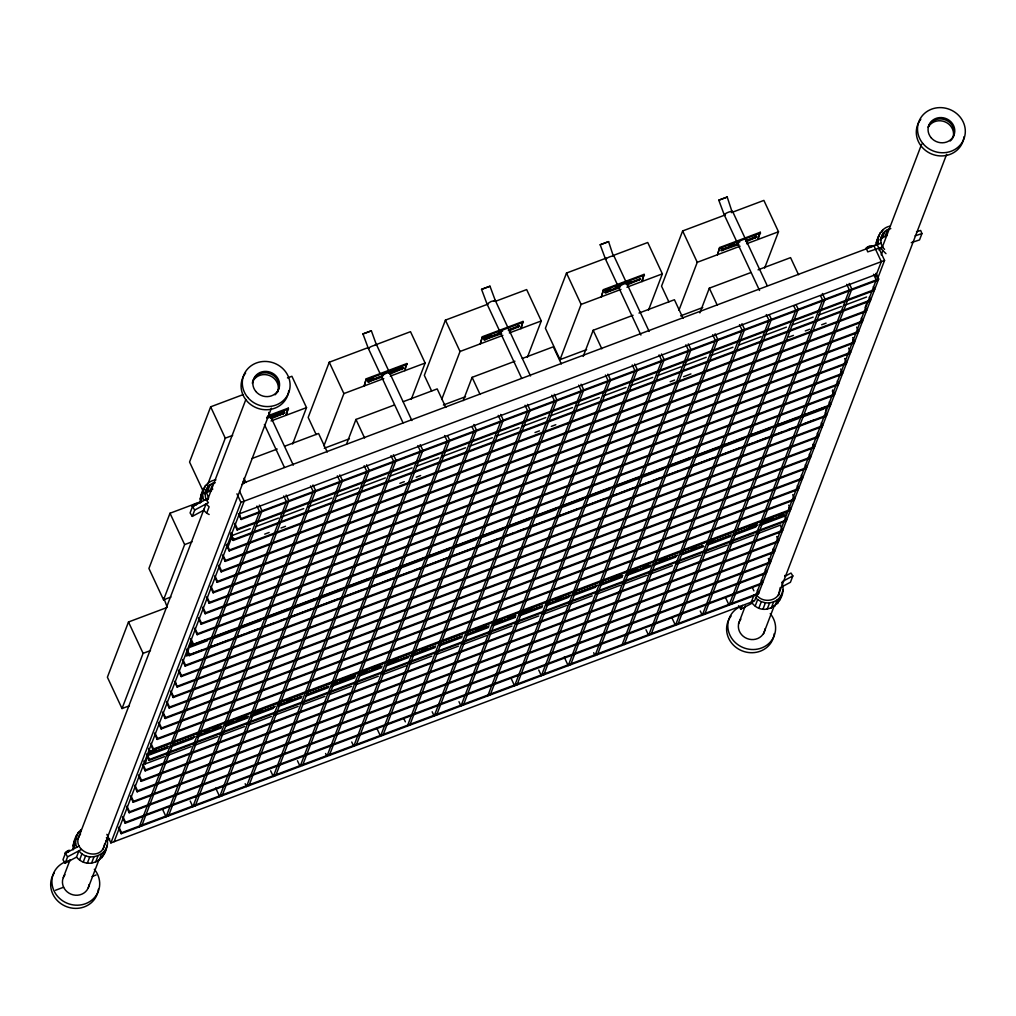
<?xml version="1.0" encoding="UTF-8"?>
<svg xmlns="http://www.w3.org/2000/svg" width="1016" height="1016" viewBox="0 0 1016 1016"><rect width="100%" height="100%" fill="white"/><g stroke="black" fill="none" stroke-linecap="round" stroke-linejoin="round"><path stroke-width="1.5" d="M756.602 236.207L745.871 240.932M875.856 245.135C877.253 237.16 881.126 227.686 890.13 226.149M876.135 245.161L878.662 236.195M890.803 228.651C881.228 229.997 877.468 242.938 884.593 249.364M76.378 835.685L75.552 843.445L73.127 849.795C72.733 842.455 75.654 834.453 81.242 829.564L80.277 832.104M104.686 843.699C101.879 864.26 68.123 850.582 80.556 833.895M106.439 837.565C112.979 853.719 88.278 864.07 78.956 850.76L76.53 857.11C87.528 870.013 105.867 860.933 106.883 845.35M203.492 488.887L202.654 496.646L200.241 502.984C199.784 493.281 205.016 480.962 215.938 479.908M215.252 482.702C206.019 483.743 201.892 496.189 208.42 502.691L194.704 510.032L192.278 516.382L190.081 512.915L192.494 506.565A2.692 0.635 -32.4 0 1 192.875 505.358A2.692 0.635 -32.4 0 1 195.986 503.555A2.692 0.635 -32.4 0 1 196.164 504.457M778.548 595.427L780.25 587.527M753.123 600.596L752.158 603.136C765.772 619.798 789.051 599.453 781.66 582.308M779.615 600.253L782.993 590.106M166.891 607.555L128.486 621.995L107.391 677.215L122.022 708.558L129.4 705.79M201.028 501.587L170.002 513.245L148.92 568.465L163.551 599.821L170.929 597.052M243.141 394.602L210.655 406.819L189.56 462.039L202.857 490.538M200.114 499.034L202.527 492.684M203.06 491.846L205.486 485.496M122.022 708.558L143.104 653.339L128.486 621.995M163.551 599.821L184.633 544.601L170.002 513.245M207.378 485.292L225.273 438.175L210.655 406.819M204.559 493.713L206.019 489.903M207.67 487.096L205.245 493.433L207.632 491.16L212.827 489.052M69.367 850.913A2.692 0.635 -32.4 0 0 67.031 851.23A2.692 0.635 -32.4 0 0 65.405 853.377L62.967 859.714L65.164 863.181L67.589 856.831L81.318 849.503M207.632 491.16L210.058 484.81M73 845.833L75.425 839.483M76.429 837.375L78.372 832.307M210.604 489.572L213.03 483.222M63.297 877.57L70.091 859.803M77.94 839.254L204.038 509.029M207.429 500.151L245.859 399.504M192.278 516.382L203.644 510.299L206.07 503.961L209.118 506.819L206.705 513.156L209.156 514.528M79.591 859.968L82.017 853.618M83.274 862.013L85.7 855.663M87.363 863.117L89.789 856.767M91.554 863.206L93.967 856.856M95.567 862.254L97.993 855.917M88.29 887.717L99.035 859.587M102.921 849.401L271.412 408.165M99.123 860.349L101.549 854.012M102.006 857.618L104.432 851.268M103.988 854.227L106.413 847.877M757.352 593.547L754.52 600.951L110.896 842.899L240.932 502.374L236.944 493.814M114.135 841.68L244.183 501.142L239.522 491.173M164.478 756.653L145.174 763.905L148.704 752.92L156.121 750.125M202.705 649.859L186.373 656.006L189.903 645.008L190.271 645.795L206.604 639.661M168.377 746.442L149.073 753.694L150.012 751.218L148.679 748.335M190.271 645.795L191.224 643.306M231.089 532.524L232.423 535.407L227.584 548.094L226.238 545.224M875.995 273.342L878.662 279.044L758.317 594.182L121.183 833.692L121.539 832.739L118.885 827.037M762.317 583.705L125.184 823.214L125.539 822.262L122.885 816.559M766.318 573.24L129.184 812.737L129.54 811.797L126.886 806.094M768.325 558.482L770.318 562.762L133.185 802.272L133.541 801.319L130.886 795.617M772.986 549.44L774.306 552.285L137.173 791.794L137.541 790.842L134.887 785.139M778.307 541.82L141.173 781.329L141.542 780.377L138.887 774.675M782.307 531.343L145.174 770.852L145.542 769.899L142.888 764.197M786.308 520.878L149.174 760.374L149.542 759.422L146.876 753.72M788.975 507.543L790.308 510.4L153.175 749.91L153.543 748.957L150.876 743.255M794.309 499.923L157.175 739.432L157.543 738.48L154.876 732.777M798.309 489.458L161.176 728.955L161.544 728.002L158.877 722.3M802.31 478.98L165.176 718.49L165.532 717.537L162.877 711.835M806.31 468.503L169.177 708.012L169.532 707.06L166.878 701.357M810.311 458.038L173.177 697.535L173.533 696.582L170.879 690.893M812.978 444.716L814.311 447.561L177.165 687.07L175.539 681.838M818.299 437.083L181.166 676.592L181.534 675.64L178.88 669.938M822.3 426.618L185.166 666.115L185.534 665.163L182.88 659.473M826.3 416.141L189.166 655.65L189.535 654.698L186.868 648.995M190.868 638.518L193.535 644.22L193.167 645.173L190.513 639.47M832.307 390.919L834.301 395.199L197.167 634.695L197.536 633.743L194.869 628.053M838.302 384.721L201.168 624.23L201.536 623.278L198.869 617.576M840.969 371.399L842.302 374.244L205.169 613.753L205.524 612.8L202.87 607.098M846.303 363.779L209.169 603.288L209.525 602.336L206.87 596.633M850.303 353.301L213.169 592.811L213.525 591.858L210.871 586.156M852.97 339.979L854.304 342.824L217.17 582.333L217.526 581.381L214.871 575.678M858.291 332.359L221.158 571.868L221.526 570.916L218.872 565.214M862.292 321.882L225.158 561.391L225.527 560.438L222.872 554.736M866.292 311.417L229.159 550.913L229.527 549.961L226.86 544.259M870.293 300.939L233.159 540.448L233.528 539.496L230.861 533.794M874.293 290.462L237.16 529.971L237.528 529.019L234.861 523.316M875.64 274.295L878.294 279.997L241.16 519.494L239.535 514.274M288.265 408.14L286.207 415.265L288.265 408.14L267.957 415.773M139.256 826.897L259.588 511.746L256.934 506.057M141.694 825.983L262.026 510.832L259.372 505.13M292.646 443.954L306.514 407.632L291.897 376.276L287.464 377.939M367.665 347.79L329.26 362.229L308.178 417.449L316.154 434.556M168.504 815.899L288.836 500.761L286.182 495.059M323.913 445.897L343.891 393.586L329.26 362.229M195.313 805.828L315.646 490.677L312.991 484.975M366.255 378.816L364.198 385.953L366.255 378.816L406.883 363.55L404.825 370.675M346.52 444.157L355.956 419.443L394.36 405.016M222.123 795.744L342.455 480.606L339.801 474.904M404.94 368.618L406.883 363.55M248.933 785.673L369.265 470.522L366.611 464.82M411.251 399.377L425.132 363.042L410.502 331.686L375.056 345.021M488.239 304.025L445.414 320.129L424.32 375.349L431.635 391.02M275.742 775.589L396.075 460.451L393.421 454.749M441.719 399.428L460.032 351.473L445.414 320.129M302.552 765.505L422.885 450.367L420.23 444.665M482.397 336.715L480.339 343.84L482.397 336.715L523.024 321.437L520.967 328.574L523.024 321.437M463.22 400.596L472.097 377.342L514.934 361.239M329.362 755.434L449.694 440.284L447.7 436.016M356.171 745.35L476.504 430.213L473.85 424.51M382.981 735.279L503.314 420.129L500.659 414.439M527.406 357.264L541.274 320.942L526.656 289.585L495.63 301.244M606.374 258.064L566.496 273.05L545.401 328.27L560.032 359.626L586.613 349.631M407.353 726.11L527.698 410.972L525.031 405.27M409.791 725.195L530.123 410.058L527.469 404.355M560.032 359.626L581.114 304.406L566.496 273.05M436.601 715.124L556.933 399.974L554.279 394.272M603.479 289.636L601.421 296.774L603.479 289.636L644.106 274.371L642.048 281.495L644.106 274.371M583.197 356.425L593.179 330.276L633.057 315.278M463.41 705.04L583.743 389.903L581.089 384.2M487.782 695.884L608.127 380.733L605.46 375.031M490.22 694.969L610.553 379.819L607.898 374.117M648.487 310.197L662.356 273.863L647.738 242.506L613.753 255.283M725.475 214.846L682.638 230.95L661.543 286.169L668.858 301.841M517.03 684.886L637.362 369.748L634.708 364.046M678.942 310.261L697.255 262.306L682.638 230.95M543.839 674.802L664.172 359.664L661.518 353.962M719.633 247.536L717.575 254.66L719.633 247.536L760.247 232.27L758.19 239.395L757.822 238.608M699.884 312.877L709.32 288.163L750.684 272.618M570.649 664.731L690.982 349.593L688.327 343.891M597.459 654.647L717.804 339.509L715.137 333.807M758.304 237.338L760.247 232.27M764.629 268.084L778.497 231.762L763.88 200.406L731.38 212.623M621.83 645.49L742.175 330.352L739.508 324.65M624.269 644.576L744.614 329.425L741.947 323.736M651.078 634.492L771.423 319.354L769.43 315.074M677.888 624.421L798.233 309.27L796.239 305.003M704.698 614.337L825.043 299.199L822.376 293.497M731.507 604.266L851.852 289.115L849.185 283.413M880.313 232.639L876.237 242.545M881.926 232.194L882.891 229.654M880.288 239.547L881.266 237.007M882.625 234.048L880.212 240.386L882.358 237.909L887.298 235.356M882.358 237.909L884.784 231.559M738.594 605.739L740.791 609.206L742.252 605.396M879.183 250.317L880.148 247.777L885.965 253.657M885.152 236.068L887.565 229.718M738.518 623.748L745.3 605.981M882.066 247.815L921.626 144.208M881.215 254.864L882.663 251.054M751.268 602.17L754.101 594.766M875.652 276.454L881.317 261.645L874.001 245.961M825.703 410.743L826.44 407.086M865.264 307.149L867.461 301.396M755.879 595.097L876.224 279.959L873.557 274.257M877.214 279.667L884.555 260.426L877.253 244.742L242.811 483.235M755.206 605.993L757.631 599.643L755.599 597.738M758.901 608.038L761.327 601.688L757.631 599.643M762.978 609.143L765.404 602.793C772.135 603.758 779.348 600.291 782.041 593.903M767.169 609.232L769.595 602.882M771.182 608.279L773.608 601.942M763.499 633.895L774.243 605.777M778.192 595.414L946.62 154.356M774.751 606.374L777.177 600.037M777.621 603.644L780.047 597.294M916.521 231.826L920.648 230.454L921.957 233.566L919.531 239.916L911.263 242.659M784.695 576.428L791.007 573.049L792.848 575.932L790.423 582.282L781.583 587.007M376.568 345.211L371.373 330.81L362.953 333.947L368.351 348.463L380.352 374.205M201.066 495.236L202.4 492.976M73.965 842.035L75.946 838.644M779.513 592.887C775.881 601.802 762.762 602.717 756.933 595.528M483.743 338.785L501.256 332.88M193.383 506.73L193.472 505.206M68.288 851.649L68.834 850.862L65.811 852.792L66.777 852.615M519.252 325.717L508.648 330.111M613.423 256.337L608.597 241.63L600.177 244.767L605.574 259.283L617.576 285.026M732.041 211.747L727.215 197.041L718.782 200.177L724.192 214.706L759.536 290.474M368.135 380.441L367.576 381.305L382.156 376.098M605.053 291.503L605.726 291.046M640.118 278.854L626.77 284.15M494.195 301.32L495.262 300.406L489.991 286.22L481.559 289.357L486.969 303.873L521.64 378.219M382.524 376.885L367.843 382.003L382.715 375.73A3.594 0.978 -25 0 1 386.448 373.228A3.594 0.978 -25 0 1 389.217 373.278L402.209 368.402C404.8 367.652 401.142 366.573 402.209 368.402L389.547 373.329M484.276 338.341L485.064 337.896M502.59 331.127A3.594 0.978 -25 0 0 498.856 333.616L483.984 339.89L501.625 333.667M206.223 499.224L192.494 506.565L194.704 510.032M241.808 484.454L244.335 483.108L243.116 481.19M79.108 846.036L65.392 853.364L67.589 856.831M105.956 840.981L109.741 838.962M65.164 863.181L76.53 857.11M782.739 581.342L792.848 575.932M740.791 609.206L752.158 603.136M721.881 248.933L723.087 249.326L736.079 244.45A3.594 0.978 -25 0 1 739.813 241.948M371.234 330.873L362.953 333.947M489.991 286.22L481.559 289.357M600.177 244.767L608.597 241.63M727.215 197.041L718.782 200.177M867.867 247.193L869.518 246.482M270.929 417.906L283.172 413.283L284.518 411.988M271.297 418.694L284.988 412.864L270.599 417.868A3.594 0.978 -25 0 0 266.979 418.186M389.915 374.104L403.606 368.275L402.209 368.402M509.003 330.886L519.748 326.174L508.241 330.086M627.139 284.937L640.829 279.095L626.44 284.112A3.594 0.978 -25 0 0 623.672 284.061A3.594 0.978 -25 0 0 619.938 286.55L605.066 292.824L619.747 287.706M723.087 249.326L721.208 250.723L738.848 244.488M746.239 241.719L756.971 236.995L745.477 240.919M268.313 416.547L288.633 408.915M366.624 379.603L407.238 364.325M603.847 290.424L644.474 275.158M271.678 416.547L281.788 412.737M373.685 378.193L369.354 379.832L369.71 380.606M390.296 371.958L400.406 368.16M606.577 290.652L610.908 289.027M615.239 287.388L619.57 285.763L619.938 286.55M626.44 284.112L626.072 283.324L630.403 281.699M482.765 337.49L523.392 322.224M719.988 248.323L760.616 233.045M605.015 292.163L619.379 286.918M486.943 337.185L491.274 335.547M729.945 245.834L734.276 244.208M720.852 249.936L738.48 243.713M225.273 438.175L232.664 435.394M271.069 420.954L306.514 407.632M343.891 393.586L383.769 378.587M390.309 376.136L425.132 363.042M581.114 304.406L620.992 289.408M626.91 287.198L662.356 273.863M460.032 351.473L502.869 335.369M509.359 332.93L541.274 320.942M697.255 262.306L740.092 246.202M746.582 243.764L778.497 231.762M252.108 458.483L277.216 449.047M284.607 446.265L318.579 433.502L327.228 452.018M403.225 401.676L437.197 388.912L445.834 407.441M638.975 313.055L674.421 299.733L683.057 318.262M522.326 358.47L553.339 346.799L561.315 363.906M758.063 269.837L790.562 257.632L798.538 274.726M204.191 493.395L211.569 490.614M324.282 448.246L349.39 438.81M443.382 405.028L465.531 396.697M680.606 315.862L702.755 307.531M205.461 499.923L208.407 498.805M240.932 502.374L884.555 260.426M239.331 513.842L876.465 274.333M241.529 518.541L878.662 279.044M184.633 544.601L192.011 541.82M237.528 529.019L874.662 289.509L873.328 286.664M232.423 535.407L250.254 528.701M256.184 526.466L278.46 518.096M281.432 516.979L303.708 508.61M308.166 506.933L331.927 497.992M336.385 496.329L358.661 487.947M361.632 486.829L385.394 477.901M389.852 476.225L412.128 467.855M416.585 466.179L438.861 457.797M441.833 456.679L465.595 447.751M470.052 446.075L492.328 437.705M496.786 436.029L519.062 427.66M522.034 426.542L545.795 417.601M550.253 415.925L572.529 407.556M576.986 405.879L599.262 397.51M603.72 395.834L625.996 387.452M630.453 385.788L652.729 377.406M657.187 375.73L680.949 366.801M683.92 365.684L706.196 357.315M710.641 355.638L732.93 347.256M738.861 345.034L761.149 336.652M764.108 335.534L786.397 327.165M792.328 324.93L813.118 317.119M819.061 314.884L841.337 306.502M844.309 305.384L866.585 297.015M230.873 539.471L233.845 538.353M233.528 539.496L870.661 299.987L869.328 297.129M264.706 534.137L269.164 532.473M281.038 528.003L285.496 526.326M399.86 483.337L404.317 481.66M416.192 477.19L420.649 475.526M535 432.537L539.458 430.86M551.345 426.39L555.803 424.713M670.154 381.724L674.611 380.06M683.527 376.707L690.943 373.913M788.975 337.071L793.42 335.394M805.307 330.924L809.765 329.248M821.639 324.777L826.097 323.113M229.527 549.961L866.661 310.464L865.327 307.607M225.527 560.438L862.66 320.929L861.327 318.084M221.526 570.916L858.66 331.406L856.666 327.127M217.526 581.381L854.659 341.884L852.665 337.604M213.525 591.858L850.659 352.349L848.665 348.082M209.525 602.336L846.658 362.826L844.664 358.546M205.524 612.8L842.658 373.291L840.664 369.024M201.536 623.278L838.67 383.769L837.336 380.924M143.104 653.339L150.495 650.57M197.536 633.743L834.669 394.246L832.675 389.966M193.535 644.22L830.669 404.711L829.335 401.866M212.547 637.426L233.337 629.602M240.767 626.808L261.556 618.998M266.014 617.322L288.29 608.952M294.234 606.717L315.024 598.894M320.967 596.671L341.757 588.848M347.701 586.613L368.49 578.803M372.948 577.126L396.71 568.198M401.168 566.522L423.443 558.14M429.387 555.917L450.177 548.094M454.635 546.418L476.91 538.048M481.368 536.372L503.644 528.003M508.102 526.326L530.377 517.944M534.822 516.268L557.111 507.898M561.556 506.222L582.359 498.411M588.289 496.176L609.092 488.353M615.023 486.131L637.299 477.749M643.242 475.513L664.032 467.703M669.976 465.468L690.766 457.657M695.223 455.981L717.499 447.599M721.957 445.922L744.233 437.553M748.69 435.877L770.966 427.507M775.424 425.831L796.214 418.02M805.129 414.668L824.433 407.403M189.306 646.595L830.301 405.663M189.674 647.37L207.493 640.677M213.436 638.442L235.712 630.06M238.684 628.955L260.96 620.573M265.417 618.896L289.179 609.968M293.624 608.292L315.913 599.923M318.884 598.805L342.646 589.864M347.091 588.188L369.38 579.818M373.825 578.142L396.1 569.773M399.072 568.655L422.834 559.727M425.806 558.61L449.567 549.669M454.025 547.992L476.301 539.623M480.759 537.947L503.034 529.577M507.492 527.901L529.768 519.519M534.226 517.855L556.501 509.473M560.959 507.797L583.235 499.428M587.692 497.751L609.968 489.382M614.426 487.705L638.188 478.765M641.16 477.647L663.435 469.278M667.893 467.601L690.169 459.232M696.112 456.997L718.388 448.627M721.36 447.51L743.636 439.128M749.579 436.893L770.369 429.082M776.313 426.847L798.589 418.478M801.56 417.36L823.836 408.978M189.535 654.698L826.668 415.188L825.335 412.344M210.134 647.065L227.952 640.372M236.868 637.019L244.297 634.225M247.269 633.108L257.658 629.209M263.601 626.974L274.002 623.062M279.933 620.827L284.391 619.15M293.306 615.81L311.125 609.105M317.068 606.87L337.858 599.059M342.316 597.383L363.106 589.572M372.021 586.219L379.451 583.425M382.41 582.308L392.811 578.396M398.755 576.174L409.143 572.262M415.087 570.027L419.545 568.35M422.516 567.233L446.278 558.305M450.736 556.628L473.012 548.259M477.469 546.583L481.914 544.906M484.886 543.789L498.259 538.759M504.203 536.524L514.591 532.625M517.563 531.508L524.993 528.714M533.895 525.361L544.297 521.449M557.67 516.433L578.46 508.61M585.876 505.828L605.193 498.564M612.61 495.77L617.068 494.094M620.039 492.989L633.413 487.959M639.343 485.724L649.745 481.813M652.717 480.695L660.146 477.914M669.049 474.561L679.45 470.649M691.325 466.179L713.6 457.81M721.03 455.016L740.334 447.764M744.792 446.088L752.221 443.293M755.193 442.176L765.581 438.264M771.525 436.042L781.926 432.13M787.87 429.895L792.315 428.219M804.202 423.761L814.591 419.849M185.534 665.163L822.668 425.666L821.334 422.808M181.534 675.64L818.667 436.131L817.334 433.286M177.533 686.118L814.667 446.608L813.333 443.763M173.533 696.582L810.666 457.086L809.346 454.228M169.532 707.06L806.666 467.55L805.345 464.706M165.532 717.537L802.665 478.028L801.345 475.183M161.544 728.002L798.678 488.505L797.344 485.648M157.543 738.48L794.677 498.97L792.683 494.703M153.543 748.957L790.677 509.448L788.683 505.168M150.012 751.218L167.843 744.512M173.774 742.277L196.063 733.908M199.022 732.79L221.31 724.408M225.755 722.744L248.031 714.362M253.975 712.127L276.25 703.758M279.222 702.64L302.984 693.712M307.442 692.036L329.717 683.654M334.175 681.99L356.451 673.608M360.909 671.932L383.184 663.562M387.642 661.886L409.918 653.517M414.376 651.84L436.651 643.458M441.109 641.782L463.385 633.413M467.843 631.736L490.118 623.367M494.576 621.69L516.852 613.321M521.31 611.645L543.585 603.263M548.043 601.586L570.319 593.217M574.777 591.541L597.052 583.171M601.51 581.495L623.786 573.113M628.244 571.449L650.519 563.067M656.45 560.832L678.739 552.463M681.698 551.345L703.986 542.976M709.917 540.741L732.206 532.359M736.651 530.682L757.453 522.872M761.898 521.195L784.174 512.826M205.143 731.698L209.588 730.021M214.046 728.345L218.504 726.681M227.419 723.328L231.864 721.652M237.808 719.417L245.237 716.623M254.152 713.283L261.569 710.489M286.817 700.989L291.274 699.326M332.867 683.692L337.312 682.015M340.284 680.898L355.143 675.31M359.588 673.633L367.017 670.852M372.961 668.617L380.39 665.823M389.293 662.47L396.723 659.676M421.97 650.189L426.428 648.513M475.437 630.098L485.839 626.186M494.741 622.833L502.171 620.039M508.114 617.804L515.531 615.023M524.447 611.67L531.876 608.876M557.124 599.389L561.581 597.713M610.591 579.285L620.979 575.386M629.895 572.033L637.324 569.239M643.255 567.004L647.713 565.328M659.6 560.87L667.017 558.076M692.264 548.577L696.722 546.913M708.609 542.442L713.067 540.766M748.703 527.368L756.133 524.573M762.076 522.338L772.465 518.439M778.408 516.204L782.866 514.528M172.834 744.766L195.11 736.397M198.082 735.279L221.844 726.338M224.815 725.221L248.577 716.293M253.022 714.616L275.311 706.247M278.27 705.129L302.044 696.201M306.489 694.525L328.765 686.143M333.223 684.467L355.498 676.097M358.47 674.98L382.232 666.052M386.69 664.375L410.451 655.447M413.423 654.329L435.699 645.947M440.157 644.271L462.432 635.902M466.89 634.225L489.166 625.856M493.624 624.18L515.899 615.798M520.357 614.134L542.633 605.752M547.091 604.076L570.852 595.147M573.824 594.03L597.586 585.102M600.558 583.984L622.833 575.602M627.291 573.926L651.053 564.998M655.51 563.321L677.786 554.952M680.758 553.834L703.034 545.452M707.492 543.789L731.253 534.848M735.711 533.171L757.987 524.802M760.959 523.685L784.72 514.756M148.095 754.494L167.411 747.23M171.856 745.566L194.145 737.184M198.59 735.508L220.866 727.138M225.323 725.462L247.599 717.093M252.057 715.416L274.333 707.034M278.79 705.358L301.066 696.989M307.01 694.753L327.8 686.943M332.257 685.267L354.533 676.885M358.991 675.221L381.267 666.839M387.21 664.604L408 656.793M412.458 655.117L434.734 646.748M440.677 644.512L461.467 636.689M467.411 634.467L488.201 626.643M492.658 624.967L514.934 616.598M519.392 614.921L541.668 606.552M547.611 604.317L569.887 595.935M572.859 594.817L596.621 585.889M601.078 584.213L621.868 576.402M627.812 574.167L650.088 565.785M654.533 564.121L676.821 555.739M681.266 554.063L702.069 546.252M708 544.017L730.288 535.648M734.733 533.971L757.009 525.59M761.467 523.926L783.742 515.544M148.463 755.282L167.767 748.017M170.739 746.9L193.015 738.53M197.472 736.854L221.234 727.926M225.692 726.25L247.968 717.868M250.939 716.75L273.215 708.381M279.159 706.145L301.435 697.776M305.892 696.1L328.168 687.718M331.14 686.613L354.901 677.672M359.359 675.996L381.635 667.626M386.093 665.95L408.369 657.581M411.34 656.463L435.102 647.522M439.56 645.846L461.835 637.476M466.293 635.8L488.569 627.431M493.027 625.754L515.303 617.385M519.76 615.709L542.036 607.327M546.494 605.65L568.769 597.281M573.215 595.605L595.503 587.235M599.948 585.559L622.236 577.177M626.682 575.513L650.443 566.572M653.415 565.455L675.691 557.086M681.634 554.85L703.91 546.481M708.368 544.805L730.644 536.423M733.615 535.305L755.891 526.936M760.349 525.259L784.111 516.331M149.542 759.422L786.676 519.925L784.682 515.645M167.45 755.536L191.211 746.595M194.183 745.477L217.945 736.549M220.916 735.432L244.678 726.503M249.136 724.827L271.412 716.458M274.384 715.34L298.145 706.399M302.59 704.723L324.879 696.354M329.324 694.677L351.612 686.308M356.057 684.632L378.333 676.25M382.791 674.586L406.552 665.645M409.524 664.528L431.8 656.158M436.258 654.482L458.534 646.112M462.991 644.436L486.753 635.495M489.725 634.378L512 626.008M516.458 624.332L538.734 615.963M543.192 614.286L566.953 605.358M569.925 604.241L592.201 595.859M596.659 594.182L620.42 585.254M623.392 584.136L647.154 575.208M650.126 574.091L672.402 565.709M676.859 564.045L700.621 555.104M705.079 553.428L727.354 545.059M730.326 543.941L754.088 535.013M757.06 533.895L780.821 524.955M145.542 769.899L782.676 530.39L780.682 526.123M141.542 780.377L778.675 540.868L776.681 536.588M137.541 790.842L774.675 551.332L773.341 548.488M133.541 801.319L770.674 561.81L769.353 558.965M129.54 811.797L766.674 572.287L765.353 569.43M125.539 822.262L762.673 582.752L761.352 579.907M121.539 832.739L758.685 593.23L757.352 590.385M55.486 890.27L63.614 887.222M92.05 876.529L96.101 875.005M755.625 236.195L755.587 237.109M881.151 243.18L866.191 248.133L867.753 251.879L882.713 246.926M915.06 235.852L921.957 233.566M284.01 411.975L283.235 412.204L283.604 412.979M194.983 504.241L196.418 504.8M192.926 505.993L193.891 505.816M724.84 214.757C723.976 213.614 730.402 211.188 732.498 211.239L767.067 285.369M606.235 259.334C605.371 258.204 611.797 255.778 613.88 255.829L649.122 331.381M369.011 348.513C368.135 347.383 374.561 344.945 376.657 344.995L388.62 370.662M761.327 601.688L765.404 602.793M487.159 303.962L490.918 301.574L495.262 300.406L530.504 375.971M203.644 510.299L206.705 513.156M67.869 851.04L68.339 851.776M846.747 284.328L849.414 290.03L729.069 605.18L725.742 598.056M820.611 295.834L822.604 300.114L702.259 615.251L700.265 610.984M793.801 305.918L795.795 310.185L675.45 625.335L672.122 618.211M754.736 237.604L755.104 238.379M766.318 314.566L768.985 320.269L648.64 635.406L645.986 629.717M722.236 249.822L722.605 250.596M709.32 288.163L717.296 305.27M712.699 334.721L715.366 340.424L595.02 655.574L593.687 652.717M785.838 513.41L786.206 514.198M685.889 344.805L688.556 350.507L568.211 665.645L564.223 657.098M638.594 279.705L638.95 280.492M659.079 354.876L661.746 360.578L541.401 675.729L538.734 670.027M618.909 287.884L640.918 335.064M752.551 587.972L753.885 590.829M606.095 291.922L606.45 292.71M632.269 364.96L634.937 370.662L514.591 685.8L511.264 678.675M593.179 330.276L601.815 348.793M578.65 385.115L581.317 390.817L460.972 705.955L458.978 701.688M551.84 395.199L554.507 400.888L434.162 716.039L432.168 711.759M517.995 325.501L518.351 326.288M517.5 326.771L517.868 327.558M498.488 332.842L498.856 333.616M485.496 337.718L485.864 338.506M485.013 338.988L485.369 339.776M498.221 415.353L500.875 421.056L380.543 736.194L377.215 729.069M472.097 377.342L480.073 394.449M472.072 426.847L474.066 431.127L353.733 746.265L351.739 741.998M444.602 435.508L447.256 441.211L326.923 756.348L325.59 753.504M401.358 368.884L401.726 369.659M389.954 373.507L411.899 420.56M388.849 372.504L389.217 373.278M417.792 445.58L420.446 451.282L300.114 766.432L297.447 760.73M382.346 374.942L382.715 375.73M381.686 377.063L403.022 422.808M368.859 381.102L369.227 381.876M390.982 455.663L393.637 461.366L273.304 776.503L270.637 770.801M355.956 419.443L364.592 437.972M364.173 465.734L366.827 471.437L246.494 786.587L245.161 783.73M337.363 475.818L340.017 481.52L219.685 796.658L215.697 788.111M282.753 413.474L283.108 414.249M310.553 485.902L313.207 491.592L192.875 806.742L190.208 801.04M268.681 412.394L293.281 465.137M270.231 417.081L270.599 417.868M404.025 718.985L405.359 721.843M264.401 424.51L284.416 467.398M283.743 495.973L286.398 501.675L166.065 816.813L162.738 809.688M243.992 478.282L245.986 482.562M238.506 513.791L241.16 519.494M234.506 524.269L237.16 529.971M230.505 534.746L233.159 540.448M226.505 545.211L229.159 550.913M222.504 555.688L225.158 561.391M218.504 566.166L221.158 571.868M215.163 578.066L217.17 582.333M210.502 587.108L213.169 592.811M206.502 597.586L209.169 603.288M202.501 608.051L205.169 613.753M198.514 618.528L201.168 624.23M194.513 629.006L197.167 634.695M186.512 649.948L189.166 655.65M182.512 660.425L185.166 666.115M178.511 670.89L181.166 676.592M174.511 681.368L177.165 687.07M170.51 691.832L173.177 697.535M166.51 702.31L169.177 708.012M162.509 712.788L165.176 718.49M158.521 723.252L161.176 728.955M154.521 733.73L157.175 739.432M151.181 745.63L153.175 749.91M148.704 752.92L149.073 753.694M146.52 754.672L149.174 760.374M143.828 761.035L145.174 763.905M142.519 765.15L145.174 770.852M138.519 775.627L141.173 781.329M134.518 786.092L137.173 791.794M130.518 796.569L133.185 802.272M126.517 807.047L129.184 812.737M122.517 817.512L125.184 823.214M118.516 827.989L121.183 833.692M106.896 834.352L110.896 842.899M206.388 492.227L208.559 498.03M163.792 598.056L167.03 606.768M202.654 496.646L203.86 500.482M75.552 843.445L76.759 847.293M878.078 240.081L878.586 244.031M89.091 884.555A13.487 12.484 20.9 0 1 71.056 894.194A13.487 12.484 20.9 0 1 64.96 874.751M277.736 391.401A13.487 12.484 20.9 0 1 275.019 394.818M252.4 383.426A13.487 12.484 20.9 0 1 268.77 373.228A13.487 12.484 20.9 0 1 278.194 390.411M98.374 889.229A24.13 22.339 20.9 0 1 66.84 906.767A24.13 22.339 20.9 0 1 54.318 872.871M94.323 869.277A24.13 22.339 20.9 0 1 89.675 901.662A24.13 22.339 20.9 0 1 55.461 893.496A24.13 22.339 20.9 0 1 64.592 862.178M65.989 861.593A24.13 22.339 20.9 0 1 70.434 860.4M288.773 390.601A24.13 22.339 20.9 0 1 256.515 407.848A24.13 22.339 20.9 0 1 245.593 373.062M252.501 382.118A13.487 12.484 20.9 0 1 269.735 375.641A13.487 12.484 20.9 0 1 277.482 392.265M928.408 126.441A13.487 12.484 20.9 0 1 948.233 121.336A13.487 12.484 20.9 0 1 950.227 140.995M770.23 613.613A24.13 22.339 20.9 0 1 765.581 645.998A24.13 22.339 20.9 0 1 731.38 637.832A24.13 22.339 20.9 0 1 740.499 606.514M774.281 633.578A24.13 22.339 20.9 0 1 742.023 650.824A24.13 22.339 20.9 0 1 731.101 616.039M765.01 628.879A13.487 12.484 20.9 0 1 746.976 638.518A13.487 12.484 20.9 0 1 740.867 619.087M963.981 136.792A24.13 22.339 20.9 0 1 931.723 154.038A24.13 22.339 20.9 0 1 920.801 119.253M928.167 127.305A13.487 12.484 20.9 0 1 944.943 121.818A13.487 12.484 20.9 0 1 953.059 137.414M784.86 575.437A2.692 0.635 -32.4 0 1 784.809 576.034M866.546 248.387A2.692 0.762 -22.7 0 1 868.591 246.494A2.692 0.762 -22.7 0 1 871.36 246.38M68.618 851.649A2.692 0.635 -32.4 0 1 68.085 852.056M193.434 506.273A2.692 0.635 -32.4 0 1 192.926 506.463M383.642 373.685A3.594 0.978 -25 0 1 384.391 373.228M385.229 372.809A3.594 0.978 -25 0 1 386.905 372.174M266.611 417.398A3.594 0.978 -25 0 1 267.475 417.043M626.085 283.032A3.594 0.978 -25 0 1 626.072 283.324M623.303 283.274A3.594 0.978 -25 0 1 624.129 283.007M499.174 332.041A3.594 0.978 -25 0 1 499.783 331.584M247.688 397.37A24.13 22.339 20.9 0 0 288.557 393.078A24.13 22.339 20.9 0 0 262.369 361.569A24.13 22.339 20.9 0 0 247.688 397.37M255.854 391.478A13.487 12.484 20.9 0 0 278.702 389.077A13.487 12.484 20.9 0 0 264.058 371.462A13.487 12.484 20.9 0 0 255.854 391.478M922.896 143.548A24.13 22.339 20.9 0 0 963.765 139.268A24.13 22.339 20.9 0 0 937.577 107.747A24.13 22.339 20.9 0 0 922.896 143.548M931.062 137.655A13.487 12.484 20.9 0 0 953.91 135.255A13.487 12.484 20.9 0 0 939.267 117.64A13.487 12.484 20.9 0 0 931.062 137.655"/></g></svg>
